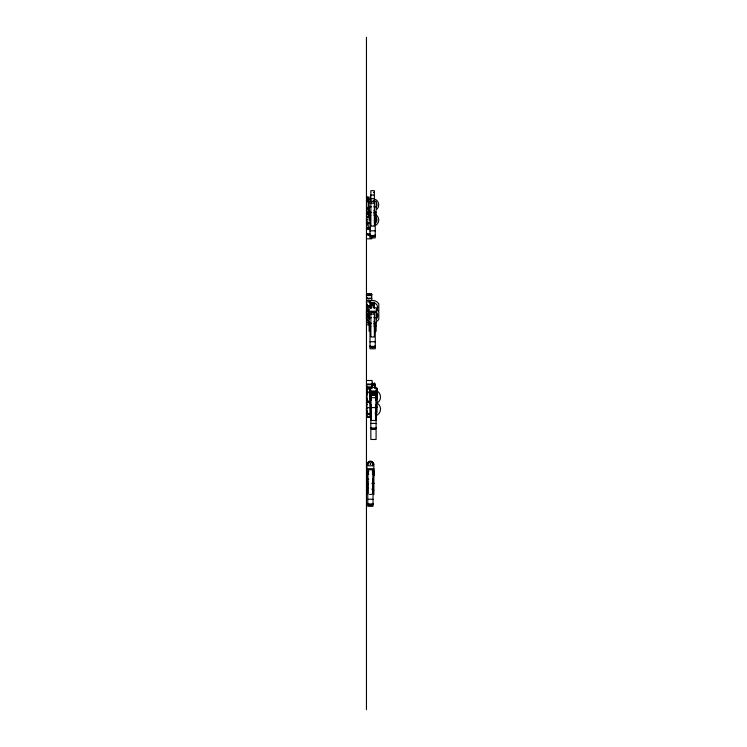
<?xml version="1.0" encoding="UTF-8"?>
<svg xmlns="http://www.w3.org/2000/svg" width="747" height="747" viewBox="0 0 747 747"><rect width="100%" height="100%" fill="white"/><g stroke="black" fill="none" stroke-linecap="round" stroke-linejoin="round"><path stroke-width="1.12" d="M366.945 468.733L366.945 464.195L368.813 461.618A3.418 3.324 0 0 1 371.987 461.618L373.855 464.195L373.902 488.753L372.146 488.753M366.945 494.645L366.945 490.097L367.888 488.23M369.989 235.977L371.726 236.566A4.874 3.446 0 0 0 373.519 236.566L375.246 235.977M369.998 346.869L371.735 347.458A4.874 3.446 0 0 0 373.519 347.458L375.255 346.869M367.776 504.402L369.504 504.991A4.874 3.446 0 0 0 371.296 504.991L373.024 504.402M376.086 428.554L374.359 429.133A4.874 3.446 0 0 1 372.566 429.133L370.839 428.554M374.807 236.267L374.826 236.248A6.77 6.714 0 0 1 370.428 236.257L370.428 236.267M374.817 347.159L374.835 347.15A6.77 6.714 0 0 1 370.437 347.159L370.437 347.159M372.585 504.683L372.604 504.673A6.77 6.714 0 0 1 368.215 504.683L368.215 504.683M374.368 225.762L373.892 225.986A2.073 0.775 0 0 1 371.343 225.986L370.867 225.762M374.378 336.654L373.902 336.878A2.073 0.775 0 0 1 371.352 336.878L370.876 336.654M376.086 427.611L374.807 428.04A5.145 1.008 0 0 1 372.127 428.04L370.839 427.611M375.246 235.034L374.014 235.464A5.145 1.008 0 0 1 371.278 235.464L369.989 235.034M375.255 345.926L374.014 346.356A5.145 1.008 0 0 1 371.287 346.365L369.998 345.926M373.024 503.459L371.791 503.889A5.145 1.008 0 0 1 369.065 503.889L367.776 503.459M371.492 387.702L370.932 387.87A4.762 3.361 0 0 1 368.066 387.973L367.094 387.702M375.657 394.659L375.097 394.827A4.762 3.361 0 0 1 372.23 394.92M371.651 494.355L369.569 494.439M366.525 234.287L368.187 234.829A4.874 3.446 0 0 0 369.98 234.829L368.056 234.81M371.642 387.674L371.735 387.665A6.788 6.788 0 0 1 366.842 387.628L366.936 387.674M375.816 394.631L375.909 394.621A6.788 6.788 0 0 1 371.016 394.584L371.11 394.631M366.46 201.26L368.551 201.26M370.867 203.175L374.368 203.175M366.46 301.919L369.961 301.919M370.876 314.076L374.378 314.076M375.909 407.582L371.016 407.582M373.481 192.362L374.34 192.362M370.867 195.07L374.368 195.07M367.356 197.731L368.224 197.731M370.867 198.665L374.368 198.665M369.121 206.798L371.455 206.798M373.789 206.798L376.124 206.798M369.121 212.363L371.455 212.363M373.789 212.363L376.124 212.363M366.46 212.886L367.328 212.886M366.46 214.398L368.794 214.398M374.368 214.464L376.124 214.464M374.368 214.613L376.124 214.613M374.368 214.996L376.124 214.996M366.46 217.396L369.961 217.396M374.368 220.328L376.124 220.328L376.124 201.242L369.121 201.242L369.121 220.328M366.46 222.597L368.206 222.597M366.46 222.961L369.961 222.961M368.206 227.49L370.54 227.49M366.46 227.928L370.54 227.928M370.54 229.189L368.206 229.189L368.206 222.064M371.595 236.538L373.64 236.538M366.46 238.816L371.707 238.816L371.707 236.976M366.46 294.15L371.707 294.159L371.707 300.565M366.46 294.206L371.707 294.215M366.46 294.374L371.707 294.365M366.46 294.598L371.707 294.57M366.46 295.56L371.707 295.56M366.46 297.81L367.328 297.81M370.904 303.254L371.763 303.254M373.491 303.254L374.35 303.254M371.763 304.356L373.491 304.356M371.922 305.523L367.01 305.887M366.46 305.887L371.922 305.887M366.46 306.812L371.128 306.812M366.46 310.929L366.46 317.41M368.757 311.21L376.497 311.21M369.13 312.134L376.124 312.134M371.455 317.699L368.757 317.699L368.757 307.783L371.763 307.783L371.763 302.292M373.789 317.699L376.497 317.699L376.497 307.783L373.491 307.783L373.491 302.292M366.46 322.667L368.206 322.667M369.13 323.255L371.455 323.255M373.789 323.255L376.124 323.255M374.378 325.356L376.124 325.356M374.378 325.505L376.124 325.505M374.378 325.888L376.124 325.888M374.378 331.229L376.124 331.229L376.124 311.21M371.604 347.439L373.649 347.439M366.46 380.503L372.127 380.503L372.155 388.169M372.155 383.286L372.716 383.286M374.107 383.286L374.658 383.286M366.46 384.033L372.127 384.033M371.735 384.686L366.852 384.686L366.852 413.539L370.932 413.539M371.745 384.929L372.604 384.929M374.331 384.929L375.19 384.929M366.852 386.862L371.735 386.862M366.46 389.066L369.961 389.047M370.633 390.98L376.301 390.98M369.597 391.568L377.338 391.568M366.46 391.988L367.328 391.988M369.597 392.885L377.338 392.885M369.961 393.809L376.964 393.809M369.961 399.374L369.597 388.169L369.961 412.904M376.964 399.374L377.338 388.169L376.964 412.904L375.218 412.904M366.46 400.597L367.253 400.635M371.016 400.504L370.633 387.46L376.301 387.46L375.909 400.504M366.46 401.176L368.794 401.176M366.46 402.11L369.961 402.11M375.218 407.04L376.964 407.04M375.218 407.19L376.964 407.19M375.218 407.563L376.964 407.563M366.46 407.666L369.961 407.666M368.056 413.922L369.532 413.922M366.46 414.221L368.206 414.221L368.206 413.427M370.811 416.975L367.356 416.975L367.225 414.753A2.624 2.624 0 0 1 367.225 411.037M366.46 417.218L370.661 417.218M372.445 429.114L373.014 429.114M373.911 429.114L374.49 429.114M373.902 468.733L366.898 468.733L366.898 488.753M366.898 469.658L373.902 469.658M372.146 483.038L373.902 483.038M372.146 483.421L373.902 483.421M372.678 491.685L372.342 488.827M369.373 504.963L371.427 504.963M372.239 394.92L371.268 394.659M366.88 319.455L367.291 319.585A6.77 6.714 0 0 1 366.898 319.464L366.525 319.212A7.125 7.125 0 0 0 369.065 321.798M366.88 413.633L367.291 413.763A6.77 6.714 0 0 1 366.898 413.642L366.46 413.352M367.094 318.483L366.46 318.231M367.094 412.661L366.46 412.409M366.46 233.307L367.748 233.736A5.145 1.008 0 0 0 369.98 233.755M366.46 223.848L366.936 224.072A2.073 0.775 0 0 0 367.216 224.147M366.46 324.506L366.936 324.73A2.073 0.775 0 0 0 369.485 324.73M366.88 234.521L366.898 234.53A6.77 6.714 0 0 0 369.98 234.829M371.259 428.825L371.278 428.834A6.77 6.714 0 0 0 375.648 428.834M372.912 488.23L373.855 490.097L373.855 494.645M372.678 465.773L372.333 463.168A2.008 2.008 0 0 0 368.467 463.168M378.794 311.088L378.794 303.964A7.125 7.125 0 0 0 369.065 301.358M376.086 404.388L376.086 439.469L370.839 439.469L370.839 404.388M375.246 211.401L375.246 237.882L369.989 237.882L369.989 211.401M375.255 322.965L375.255 348.784L369.998 348.784L369.998 322.965M375.19 383.967L375.19 388.403M374.658 383.23L374.658 388.169M374.415 470.909L374.415 475.503M374.368 201.242L374.368 190.672L370.867 190.672L370.867 201.242M374.368 225.911L374.368 202.372A2.138 2.138 0 0 0 370.867 202.372L370.867 225.911M374.35 302.292L374.35 308.623M374.378 336.813L374.378 313.273A2.138 2.138 0 0 0 370.876 313.273L370.876 336.813M374.331 383.967L374.331 386.031M374.107 383.23L374.107 385.452L372.716 385.452L372.716 383.23M373.117 302.927L373.117 304.356M373.024 480.76L373.024 506.307L367.776 506.307L367.776 480.76M372.828 493.926L372.828 470.068A5.341 5.341 0 0 0 367.972 470.068L367.972 493.926M372.604 383.967L372.604 386.031M372.137 302.927L372.137 304.356M371.745 383.967L371.745 388.403M370.904 302.292L370.904 308.623M369.942 196.769L369.942 198.833L368.224 198.833L368.224 196.769M369.961 306.438L369.961 301.116A2.138 2.138 0 0 0 366.46 301.116M369.13 311.21L369.13 331.229M368.206 207.937L368.206 217.396M368.206 320.528L368.206 323.927M367.356 196.769L367.356 200.952M366.46 37.35L366.46 709.65M367.776 499.351A6.714 1.625 0 0 1 373.024 499.351M366.945 490.097A3.502 3.502 0 0 1 368.122 487.978M373.239 488.585A3.502 3.502 0 0 1 373.855 490.097M367.188 476.455A4.594 4.594 0 0 1 366.46 475.503M366.46 470.909A4.594 4.594 0 0 1 367.188 469.956M367.291 475.027A3.632 3.632 0 0 1 367.291 471.394M373.948 472.272A3.632 3.632 0 0 1 373.948 474.149M373.024 483.468A6.826 6.826 0 0 1 372.174 483.757M368.626 483.757A6.826 6.826 0 0 1 367.776 483.468M366.945 464.195A3.502 3.502 0 0 1 373.855 464.195M372.828 478.976A4.94 4.94 0 0 1 372.445 479.172M368.747 479.331A4.94 4.94 0 0 1 367.972 478.976M372.342 471.712A2.25 2.25 0 0 1 372.342 473.953M368.813 474.42A2.25 2.25 0 0 1 368.813 471.245M370.082 303.123A5.089 5.089 0 0 1 377.03 310.07M367.179 308.987A5.64 5.64 0 0 1 367.179 306.065M374.387 321.135A2.12 2.12 0 0 1 373.911 321.64M374.378 323.787A2.138 2.045 0 0 1 373.902 324.254M375.255 325.944A6.826 6.826 0 0 1 373.967 326.336M370.848 326.234A6.826 6.826 0 0 1 369.998 325.944M369.998 341.827A6.714 1.625 0 0 1 375.255 341.827M376.227 312.031A5.089 5.089 0 0 1 376.227 319.221M369.027 319.221A5.089 5.089 0 0 1 369.027 312.031M376.189 321.798A7.125 7.125 0 0 0 378.794 319.184L378.794 312.069A7.125 7.125 0 0 0 376.189 309.454M366.46 312.069A7.125 7.125 0 0 1 369.065 309.454M367.179 317.083A5.64 5.64 0 0 1 367.179 314.17M367.225 211.961A2.624 2.624 0 0 1 367.225 208.245M376.974 215.65A6.163 6.163 0 0 1 375.704 225.342M367.281 223.092A6.163 6.163 0 0 1 367.281 216.929M376.395 217.825A4.361 4.361 0 0 1 374.798 223.783M367.216 209.011A2.12 2.12 0 0 1 366.45 208.329M366.46 200.457A2.138 2.138 0 0 1 369.195 199.794M367.225 211.616A2.138 2.045 0 0 1 366.46 210.981M367.337 224.987A3.016 3.016 0 0 1 367.337 220.71M367.309 213.605A6.826 6.826 0 0 1 366.46 213.315M366.46 229.198A6.714 1.625 0 0 1 369.98 229.086M374.21 198.898A6.163 6.163 0 0 1 376.974 209.207M369.541 210.187A6.163 6.163 0 0 1 371.026 198.898M376.395 202.67A4.361 4.361 0 0 1 376.395 207.022M369.541 207.927A4.361 4.361 0 0 1 369.541 201.765M373.743 200.635A4.361 4.361 0 0 1 374.798 201.074M375.246 215.043A6.826 6.826 0 0 1 373.958 215.435M370.839 215.332A6.826 6.826 0 0 1 369.989 215.043M369.989 230.935A6.714 1.625 0 0 1 375.246 230.935M374.378 210.243A2.12 2.12 0 0 1 373.902 210.738M374.368 212.895A2.138 2.045 0 0 1 373.892 213.362M366.842 390.821A6.704 1.102 0 0 1 367.244 390.802M377.02 403.025A7.04 7.04 0 0 1 375.321 415.93M369.98 415.229A7.04 7.04 0 0 1 368.523 414.109M366.693 410.953A7.04 7.04 0 0 1 366.693 407.302M367.207 404.743A2.54 2.54 0 0 1 367.207 401.148M376.086 407.619A6.826 6.826 0 0 1 375.237 407.909M371.689 407.909A6.826 6.826 0 0 1 370.839 407.619M370.839 423.502A6.714 1.625 0 0 1 376.086 423.502M377.02 390.942A7.04 7.04 0 0 1 377.02 403.137M369.98 403.137A7.04 7.04 0 0 1 369.98 390.942M371.016 397.777A6.704 1.102 0 0 1 375.918 397.777M367.309 392.717A6.826 6.826 0 0 1 366.46 392.427M366.46 408.31A6.714 1.625 0 0 1 367.309 408.236M367.337 311.396A3.016 3.016 0 0 1 367.337 307.12M367.225 320.202A2.624 2.624 0 0 1 367.225 316.485M370.297 414.109A1.727 1.727 0 0 1 367.86 414.109M366.46 314.132A6.714 1.625 0 0 1 367.309 314.057M367.216 309.669A2.12 2.12 0 0 1 366.45 308.978M367.225 312.274A2.138 2.045 0 0 1 366.46 311.63M368.364 463.14L368.019 465.773L372.781 465.773C374.088 462.776 369.616 459.741 368.364 463.14M370.381 463.672L370.054 464.242L370.717 464.242L370.381 463.672M375.246 220.879L374.826 221.037A6.77 6.667 0 0 0 375.246 220.879M375.255 331.771L374.835 331.929A6.77 6.667 0 0 0 375.255 331.771M376.086 413.455L375.237 413.745A6.77 6.667 0 0 0 376.086 413.455M373.024 489.304L372.174 489.593A6.77 6.667 0 0 0 373.024 489.304M371.707 298.24L366.46 298.24A6.826 6.826 0 0 0 371.707 298.24M375.909 391.643L371.016 391.643L371.016 420.486L375.909 420.486L375.909 391.643M368.187 413.941L367.776 413.875A6.77 6.714 0 0 0 369.532 413.987A4.874 3.446 0 0 1 368.187 413.941M367.309 219.441L366.46 219.151A6.77 6.667 0 0 0 367.309 219.441M367.309 304.365L366.46 304.076A6.77 6.667 0 0 0 367.309 304.365M367.309 398.543L366.46 398.254A6.77 6.667 0 0 0 367.309 398.543"/></g></svg>
